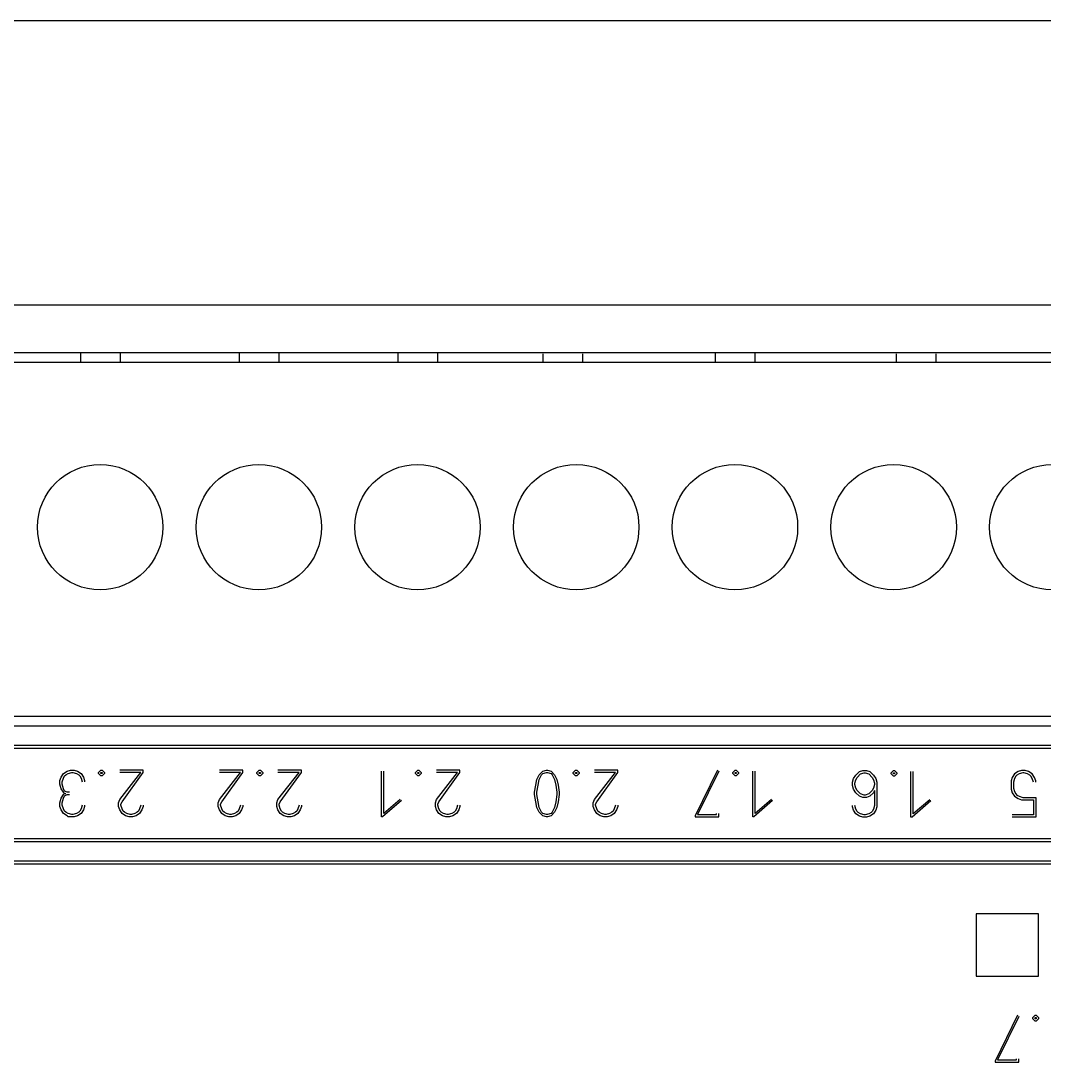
# Model space of a CAD drawing. Header units: millimetres. Extents: x 408 to 981, y 278 to 684.
# Drawn here: x 572.7 to 605.46, y 492.85 to 526.18 of the extents above; entities that cross this region are included whole.
import ezdxf

# ---------------------------------------------------------------- set-up
doc = ezdxf.new("R2010")
doc.units = ezdxf.units.MM
for name, color, linetype in [('0007LEVEL_0', 7, 'Continuous'), ('0007LEVEL_1', 7, 'Continuous'), ('8_ALL_NOTES_BALLOONS_SYMBOLS_GT', 7, 'Continuous'), ('RED_2.5mm^2', 1, 'Continuous')]:
    doc.layers.add(name, color=color, linetype=linetype)

msp = doc.modelspace()

# ---------------------------------------------------------------- linework, layer by layer
at = {"color": 7, "linetype": 'Continuous'}
for p, q in [((692.583, 503.596), (539.183, 503.596)), ((612.983, 499.996), (552.602, 499.996)), ((613.083, 499.896), (552.502, 499.896)), ((539.283, 499.287), (692.483, 499.287)), ((539.283, 499.196), (692.483, 499.196)), ((603.283, 497.596), (603.283, 495.596)), ((605.283, 497.596), (603.283, 497.596)), ((605.283, 495.596), (605.283, 497.596)), ((603.283, 495.596), (605.283, 495.596))]:
    msp.add_line(p, q, dxfattribs=at)
at = {"layer": '0007LEVEL_0', "color": 7, "linetype": 'Continuous'}
for p, q in [((604.608, 494.346), (603.895, 492.883)), ((604.645, 494.308), (603.97, 492.921)), ((605.095, 494.271), (605.17, 494.346)), ((605.17, 494.346), (605.208, 494.346)), ((605.208, 494.346), (605.283, 494.271)), ((605.095, 494.233), (605.095, 494.271)), ((605.17, 494.158), (605.095, 494.233)), ((605.17, 494.233), (605.17, 494.271)), ((605.17, 494.271), (605.208, 494.271)), ((605.208, 494.233), (605.17, 494.233)), ((605.208, 494.158), (605.17, 494.158)), ((605.208, 494.271), (605.208, 494.233)), ((605.283, 494.233), (605.208, 494.158)), ((605.283, 494.271), (605.283, 494.233)), ((604.57, 492.921), (604.57, 492.958)), ((604.645, 492.846), (604.645, 492.958)), ((603.895, 492.883), (603.895, 492.846)), ((603.895, 492.846), (604.645, 492.846)), ((603.97, 492.921), (604.57, 492.921))]:
    msp.add_line(p, q, dxfattribs=at)
at = {"layer": '0007LEVEL_1', "color": 7, "linetype": 'Continuous'}
for p, q in [((552.502, 502.996), (613.083, 502.996)), ((552.602, 502.896), (612.983, 502.896)), ((573.956, 501.858), (573.993, 501.971)), ((573.993, 501.971), (574.068, 502.083)), ((574.068, 502.083), (574.181, 502.158)), ((574.068, 501.933), (574.106, 502.008)), ((574.106, 502.008), (574.143, 502.046)), ((574.143, 502.046), (574.218, 502.083)), ((574.181, 502.158), (574.293, 502.196)), ((574.218, 502.083), (574.331, 502.121)), ((574.293, 502.196), (574.406, 502.196)), ((574.331, 502.121), (574.368, 502.121)), ((574.368, 502.121), (574.481, 502.083)), ((574.406, 502.196), (574.518, 502.158)), ((574.481, 502.083), (574.556, 502.046)), ((574.518, 502.158), (574.631, 502.083)), ((574.556, 502.046), (574.593, 502.008)), ((574.593, 502.008), (574.631, 501.933)), ((574.631, 502.083), (574.706, 501.971)), ((574.706, 501.971), (574.743, 501.858)), ((575.193, 502.121), (575.268, 502.196)), ((575.193, 502.083), (575.193, 502.121)), ((575.268, 502.008), (575.193, 502.083)), ((575.268, 502.196), (575.306, 502.196)), ((575.268, 502.083), (575.268, 502.121)), ((575.268, 502.121), (575.306, 502.121)), ((575.306, 502.083), (575.268, 502.083)), ((575.306, 502.008), (575.268, 502.008)), ((575.306, 502.196), (575.381, 502.121)), ((575.306, 502.121), (575.306, 502.083)), ((575.381, 502.083), (575.306, 502.008)), ((575.381, 502.121), (575.381, 502.083)), ((576.618, 502.196), (575.868, 502.196)), ((575.868, 501.258), (576.543, 502.121)), ((576.543, 502.121), (575.868, 502.121)), ((575.943, 501.183), (576.618, 502.121)), ((576.618, 502.121), (576.618, 502.196)), ((579.809, 502.196), (579.059, 502.196)), ((579.059, 501.258), (579.734, 502.121)), ((579.734, 502.121), (579.059, 502.121)), ((579.134, 501.183), (579.809, 502.121)), ((579.809, 502.121), (579.809, 502.196)), ((580.259, 502.121), (580.334, 502.196)), ((580.259, 502.083), (580.259, 502.121)), ((580.334, 502.008), (580.259, 502.083)), ((580.334, 502.196), (580.372, 502.196)), ((580.334, 502.083), (580.334, 502.121)), ((580.334, 502.121), (580.372, 502.121)), ((580.372, 502.083), (580.334, 502.083)), ((580.372, 502.008), (580.334, 502.008)), ((580.372, 502.196), (580.447, 502.121)), ((580.372, 502.121), (580.372, 502.083)), ((580.447, 502.083), (580.372, 502.008)), ((580.447, 502.121), (580.447, 502.083)), ((581.684, 502.196), (580.934, 502.196)), ((580.934, 501.258), (581.609, 502.121)), ((581.609, 502.121), (580.934, 502.121)), ((581.009, 501.183), (581.684, 502.121)), ((581.684, 502.121), (581.684, 502.196)), ((584.247, 500.696), (584.247, 502.158)), ((584.322, 500.808), (584.322, 502.158)), ((585.335, 502.121), (585.41, 502.196)), ((585.335, 502.083), (585.335, 502.121)), ((585.41, 502.008), (585.335, 502.083)), ((585.41, 502.196), (585.447, 502.196)), ((585.41, 502.083), (585.41, 502.121)), ((585.41, 502.121), (585.447, 502.121)), ((585.447, 502.083), (585.41, 502.083)), ((585.447, 502.008), (585.41, 502.008)), ((585.447, 502.196), (585.522, 502.121)), ((585.447, 502.121), (585.447, 502.083)), ((585.522, 502.083), (585.447, 502.008)), ((585.522, 502.121), (585.522, 502.083)), ((586.76, 502.196), (586.01, 502.196)), ((586.01, 501.258), (586.685, 502.121)), ((586.685, 502.121), (586.01, 502.121)), ((586.085, 501.183), (586.76, 502.121)), ((586.76, 502.121), (586.76, 502.196)), ((589.225, 501.896), (589.3, 502.046)), ((589.3, 502.046), (589.413, 502.158)), ((589.3, 501.896), (589.375, 502.046)), ((589.375, 502.046), (589.413, 502.083)), ((589.413, 502.158), (589.525, 502.196)), ((589.413, 502.083), (589.525, 502.121)), ((589.525, 502.196), (589.563, 502.196)), ((589.525, 502.121), (589.563, 502.121)), ((589.563, 502.196), (589.675, 502.158)), ((589.563, 502.121), (589.675, 502.083)), ((589.675, 502.158), (589.788, 502.046)), ((589.675, 502.083), (589.713, 502.046)), ((589.713, 502.046), (589.788, 501.896)), ((589.788, 502.046), (589.863, 501.896)), ((590.388, 502.121), (590.463, 502.196)), ((590.388, 502.083), (590.388, 502.121)), ((590.463, 502.008), (590.388, 502.083)), ((590.463, 502.196), (590.5, 502.196)), ((590.463, 502.083), (590.463, 502.121)), ((590.463, 502.121), (590.5, 502.121)), ((590.5, 502.083), (590.463, 502.083)), ((590.5, 502.008), (590.463, 502.008)), ((590.5, 502.196), (590.575, 502.121)), ((590.5, 502.121), (590.5, 502.083)), ((590.575, 502.083), (590.5, 502.008)), ((590.575, 502.121), (590.575, 502.083)), ((591.813, 502.196), (591.063, 502.196)), ((591.063, 501.258), (591.738, 502.121)), ((591.738, 502.121), (591.063, 502.121)), ((591.138, 501.183), (591.813, 502.121)), ((591.813, 502.121), (591.813, 502.196)), ((595.005, 502.196), (594.293, 500.733)), ((595.043, 502.158), (594.368, 500.771)), ((595.493, 502.121), (595.568, 502.196)), ((595.493, 502.083), (595.493, 502.121)), ((595.568, 502.008), (595.493, 502.083)), ((595.568, 502.196), (595.605, 502.196)), ((595.568, 502.083), (595.568, 502.121)), ((595.568, 502.121), (595.605, 502.121)), ((595.605, 502.083), (595.568, 502.083)), ((595.605, 502.008), (595.568, 502.008)), ((595.605, 502.196), (595.68, 502.121)), ((595.605, 502.121), (595.605, 502.083)), ((595.68, 502.083), (595.605, 502.008)), ((595.68, 502.121), (595.68, 502.083)), ((596.13, 500.696), (596.13, 502.158)), ((596.205, 500.808), (596.205, 502.158)), ((599.359, 501.921), (599.434, 502.033)), ((599.434, 502.033), (599.546, 502.146)), ((599.434, 501.883), (599.471, 501.958)), ((599.471, 501.958), (599.584, 502.071)), ((599.546, 502.146), (599.659, 502.183)), ((599.584, 502.071), (599.696, 502.108)), ((599.659, 502.183), (599.771, 502.183)), ((599.696, 502.108), (599.734, 502.108)), ((599.734, 502.108), (599.846, 502.071)), ((599.771, 502.183), (599.884, 502.146)), ((599.846, 502.071), (599.959, 501.958)), ((599.884, 502.146), (599.996, 502.033)), ((599.959, 501.958), (599.996, 501.883)), ((599.996, 502.033), (600.071, 501.921)), ((600.559, 502.108), (600.634, 502.183)), ((600.559, 502.071), (600.559, 502.108)), ((600.634, 501.996), (600.559, 502.071)), ((600.634, 502.183), (600.671, 502.183)), ((600.634, 502.071), (600.634, 502.108)), ((600.634, 502.108), (600.671, 502.108)), ((600.671, 502.071), (600.634, 502.071)), ((600.671, 501.996), (600.634, 501.996)), ((600.671, 502.183), (600.746, 502.108)), ((600.671, 502.108), (600.671, 502.071)), ((600.746, 502.071), (600.671, 501.996)), ((600.746, 502.108), (600.746, 502.071)), ((601.196, 500.683), (601.196, 502.146)), ((601.271, 500.796), (601.271, 502.146)), ((604.439, 501.958), (604.401, 501.846)), ((604.514, 502.071), (604.439, 501.958)), ((604.626, 502.146), (604.514, 502.071)), ((604.551, 501.996), (604.514, 501.921)), ((604.589, 502.033), (604.551, 501.996)), ((604.664, 502.071), (604.589, 502.033)), ((604.739, 502.183), (604.626, 502.146)), ((604.776, 502.108), (604.664, 502.071)), ((604.851, 502.183), (604.739, 502.183)), ((604.814, 502.108), (604.776, 502.108)), ((604.926, 502.071), (604.814, 502.108)), ((604.964, 502.146), (604.851, 502.183)), ((605.001, 502.033), (604.926, 502.071)), ((605.076, 502.071), (604.964, 502.146)), ((605.039, 501.996), (605.001, 502.033)), ((605.076, 501.921), (605.039, 501.996)), ((605.151, 501.958), (605.076, 502.071)), ((605.189, 501.846), (605.151, 501.958)), ((573.956, 501.746), (573.956, 501.858)), ((573.993, 501.596), (573.956, 501.746)), ((574.031, 501.821), (574.068, 501.933)), ((574.031, 501.746), (574.031, 501.821)), ((574.068, 501.596), (574.031, 501.746)), ((574.631, 501.933), (574.668, 501.821)), ((574.743, 501.858), (574.743, 501.821)), ((589.15, 501.483), (589.188, 501.708)), ((589.188, 501.708), (589.225, 501.896)), ((589.225, 501.483), (589.263, 501.708)), ((589.263, 501.708), (589.3, 501.896)), ((589.788, 501.896), (589.825, 501.708)), ((589.825, 501.708), (589.863, 501.483)), ((589.863, 501.896), (589.9, 501.708)), ((589.9, 501.708), (589.938, 501.483)), ((599.321, 501.808), (599.359, 501.921)), ((599.321, 501.696), (599.321, 501.808)), ((599.359, 501.583), (599.321, 501.696)), ((599.396, 501.771), (599.434, 501.883)), ((599.396, 501.733), (599.396, 501.771)), ((599.434, 501.621), (599.396, 501.733)), ((599.471, 501.546), (599.434, 501.621)), ((599.996, 501.621), (599.959, 501.546)), ((599.996, 501.883), (600.034, 501.771)), ((600.034, 501.733), (599.996, 501.621)), ((600.034, 501.771), (600.034, 501.733)), ((600.071, 501.921), (600.109, 501.808)), ((600.109, 501.808), (600.109, 501.021)), ((604.401, 501.846), (604.401, 501.583)), ((604.514, 501.921), (604.476, 501.808)), ((604.476, 501.808), (604.476, 501.621)), ((604.476, 501.621), (604.514, 501.508)), ((605.114, 501.808), (605.076, 501.921)), ((605.189, 501.808), (605.189, 501.846)), ((573.956, 501.146), (573.993, 501.296)), ((574.068, 501.483), (573.993, 501.596)), ((573.993, 501.296), (574.068, 501.408)), ((574.031, 501.146), (574.068, 501.296)), ((574.106, 501.521), (574.068, 501.596)), ((574.106, 501.446), (574.068, 501.483)), ((574.068, 501.408), (574.106, 501.446)), ((574.068, 501.296), (574.106, 501.371)), ((574.181, 501.483), (574.106, 501.521)), ((574.106, 501.446), (574.143, 501.446)), ((574.106, 501.371), (574.181, 501.408)), ((574.256, 501.483), (574.181, 501.483)), ((574.181, 501.408), (574.256, 501.408)), ((589.15, 501.408), (589.15, 501.483)), ((589.188, 501.183), (589.15, 501.408)), ((589.225, 501.408), (589.225, 501.483)), ((589.263, 501.183), (589.225, 501.408)), ((589.863, 501.408), (589.825, 501.183)), ((589.863, 501.483), (589.863, 501.408)), ((589.938, 501.408), (589.9, 501.183)), ((589.938, 501.483), (589.938, 501.408)), ((599.434, 501.471), (599.359, 501.583)), ((599.546, 501.358), (599.434, 501.471)), ((599.584, 501.433), (599.471, 501.546)), ((599.659, 501.321), (599.546, 501.358)), ((599.696, 501.396), (599.584, 501.433)), ((599.771, 501.321), (599.659, 501.321)), ((599.734, 501.396), (599.696, 501.396)), ((599.846, 501.433), (599.734, 501.396)), ((599.884, 501.358), (599.771, 501.321)), ((599.959, 501.546), (599.846, 501.433)), ((599.996, 501.471), (599.884, 501.358)), ((600.034, 501.546), (599.996, 501.471)), ((600.034, 501.546), (600.034, 501.058)), ((604.401, 501.583), (604.439, 501.471)), ((604.439, 501.471), (604.514, 501.358)), ((604.514, 501.508), (604.551, 501.433)), ((604.514, 501.358), (604.626, 501.283)), ((604.551, 501.433), (604.589, 501.396)), ((604.589, 501.396), (604.664, 501.358)), ((604.626, 501.283), (604.739, 501.246)), ((604.664, 501.358), (604.776, 501.321)), ((604.776, 501.321), (605.189, 501.321)), ((605.189, 501.321), (605.189, 500.683)), ((573.956, 501.033), (573.956, 501.146)), ((573.993, 500.921), (573.956, 501.033)), ((574.031, 501.071), (574.031, 501.146)), ((574.068, 500.958), (574.031, 501.071)), ((574.106, 500.883), (574.068, 500.958)), ((574.631, 500.958), (574.593, 500.883)), ((574.668, 501.071), (574.631, 500.958)), ((574.743, 501.033), (574.706, 500.921)), ((574.743, 501.071), (574.743, 501.033)), ((575.831, 501.146), (575.868, 501.258)), ((575.831, 501.033), (575.831, 501.146)), ((575.868, 500.921), (575.831, 501.033)), ((575.906, 501.108), (575.943, 501.183)), ((575.906, 501.071), (575.906, 501.108)), ((575.943, 500.958), (575.906, 501.071)), ((575.981, 500.883), (575.943, 500.958)), ((576.506, 500.958), (576.468, 500.883)), ((576.543, 501.071), (576.506, 500.958)), ((576.618, 501.033), (576.581, 500.921)), ((576.618, 501.071), (576.618, 501.033)), ((579.022, 501.146), (579.059, 501.258)), ((579.022, 501.033), (579.022, 501.146)), ((579.059, 500.921), (579.022, 501.033)), ((579.097, 501.108), (579.134, 501.183)), ((579.097, 501.071), (579.097, 501.108)), ((579.134, 500.958), (579.097, 501.071)), ((579.172, 500.883), (579.134, 500.958)), ((579.697, 500.958), (579.659, 500.883)), ((579.734, 501.071), (579.697, 500.958)), ((579.809, 501.033), (579.772, 500.921)), ((579.809, 501.071), (579.809, 501.033)), ((580.897, 501.146), (580.934, 501.258)), ((580.897, 501.033), (580.897, 501.146)), ((580.934, 500.921), (580.897, 501.033)), ((580.972, 501.108), (581.009, 501.183)), ((580.972, 501.071), (580.972, 501.108)), ((581.009, 500.958), (580.972, 501.071)), ((581.047, 500.883), (581.009, 500.958)), ((581.572, 500.958), (581.534, 500.883)), ((581.609, 501.071), (581.572, 500.958)), ((581.684, 501.033), (581.647, 500.921)), ((581.684, 501.071), (581.684, 501.033)), ((584.885, 501.221), (584.285, 500.696)), ((584.847, 501.258), (584.322, 500.808)), ((585.972, 501.146), (586.01, 501.258)), ((585.972, 501.033), (585.972, 501.146)), ((586.01, 500.921), (585.972, 501.033)), ((586.047, 501.108), (586.085, 501.183)), ((586.047, 501.071), (586.047, 501.108)), ((586.085, 500.958), (586.047, 501.071)), ((586.122, 500.883), (586.085, 500.958)), ((586.647, 500.958), (586.61, 500.883)), ((586.685, 501.071), (586.647, 500.958)), ((586.76, 501.033), (586.722, 500.921)), ((586.76, 501.071), (586.76, 501.033)), ((589.225, 500.996), (589.188, 501.183)), ((589.3, 500.846), (589.225, 500.996)), ((589.3, 500.996), (589.263, 501.183)), ((589.375, 500.846), (589.3, 500.996)), ((589.788, 500.996), (589.713, 500.846)), ((589.825, 501.183), (589.788, 500.996)), ((589.863, 500.996), (589.788, 500.846)), ((589.9, 501.183), (589.863, 500.996)), ((591.025, 501.146), (591.063, 501.258)), ((591.025, 501.033), (591.025, 501.146)), ((591.063, 500.921), (591.025, 501.033)), ((591.1, 501.108), (591.138, 501.183)), ((591.1, 501.071), (591.1, 501.108)), ((591.138, 500.958), (591.1, 501.071)), ((591.175, 500.883), (591.138, 500.958)), ((591.7, 500.958), (591.663, 500.883)), ((591.738, 501.071), (591.7, 500.958)), ((591.813, 501.033), (591.775, 500.921)), ((591.813, 501.071), (591.813, 501.033)), ((596.768, 501.221), (596.168, 500.696)), ((596.73, 501.258), (596.205, 500.808)), ((599.321, 501.021), (599.321, 501.058)), ((599.359, 500.908), (599.321, 501.021)), ((599.434, 500.946), (599.396, 501.058)), ((599.471, 500.871), (599.434, 500.946)), ((599.996, 500.946), (599.959, 500.871)), ((600.034, 501.058), (599.996, 500.946)), ((600.109, 501.021), (600.071, 500.908)), ((601.834, 501.208), (601.234, 500.683)), ((601.796, 501.246), (601.271, 500.796)), ((604.739, 501.246), (605.114, 501.246)), ((605.114, 501.246), (605.114, 500.758)), ((574.068, 500.808), (573.993, 500.921)), ((574.181, 500.733), (574.068, 500.808)), ((574.143, 500.846), (574.106, 500.883)), ((574.218, 500.808), (574.143, 500.846)), ((574.218, 500.696), (574.181, 500.733)), ((574.331, 500.771), (574.218, 500.808)), ((574.406, 500.696), (574.218, 500.696)), ((574.368, 500.771), (574.331, 500.771)), ((574.481, 500.808), (574.368, 500.771)), ((574.518, 500.733), (574.406, 500.696)), ((574.556, 500.846), (574.481, 500.808)), ((574.631, 500.808), (574.518, 500.733)), ((574.593, 500.883), (574.556, 500.846)), ((574.706, 500.921), (574.631, 500.808)), ((575.943, 500.808), (575.868, 500.921)), ((576.056, 500.733), (575.943, 500.808)), ((576.018, 500.846), (575.981, 500.883)), ((576.093, 500.808), (576.018, 500.846)), ((576.168, 500.696), (576.056, 500.733)), ((576.206, 500.771), (576.093, 500.808)), ((576.281, 500.696), (576.168, 500.696)), ((576.243, 500.771), (576.206, 500.771)), ((576.356, 500.808), (576.243, 500.771)), ((576.393, 500.733), (576.281, 500.696)), ((576.431, 500.846), (576.356, 500.808)), ((576.506, 500.808), (576.393, 500.733)), ((576.468, 500.883), (576.431, 500.846)), ((576.581, 500.921), (576.506, 500.808)), ((579.134, 500.808), (579.059, 500.921)), ((579.247, 500.733), (579.134, 500.808)), ((579.209, 500.846), (579.172, 500.883)), ((579.284, 500.808), (579.209, 500.846)), ((579.359, 500.696), (579.247, 500.733)), ((579.397, 500.771), (579.284, 500.808)), ((579.472, 500.696), (579.359, 500.696)), ((579.434, 500.771), (579.397, 500.771)), ((579.547, 500.808), (579.434, 500.771)), ((579.584, 500.733), (579.472, 500.696)), ((579.622, 500.846), (579.547, 500.808)), ((579.697, 500.808), (579.584, 500.733)), ((579.659, 500.883), (579.622, 500.846)), ((579.772, 500.921), (579.697, 500.808)), ((581.009, 500.808), (580.934, 500.921)), ((581.122, 500.733), (581.009, 500.808)), ((581.084, 500.846), (581.047, 500.883)), ((581.159, 500.808), (581.084, 500.846)), ((581.234, 500.696), (581.122, 500.733)), ((581.272, 500.771), (581.159, 500.808)), ((581.347, 500.696), (581.234, 500.696)), ((581.309, 500.771), (581.272, 500.771)), ((581.422, 500.808), (581.309, 500.771)), ((581.459, 500.733), (581.347, 500.696)), ((581.497, 500.846), (581.422, 500.808)), ((581.572, 500.808), (581.459, 500.733)), ((581.534, 500.883), (581.497, 500.846)), ((581.647, 500.921), (581.572, 500.808)), ((584.285, 500.696), (584.247, 500.696)), ((586.085, 500.808), (586.01, 500.921)), ((586.197, 500.733), (586.085, 500.808)), ((586.16, 500.846), (586.122, 500.883)), ((586.235, 500.808), (586.16, 500.846)), ((586.31, 500.696), (586.197, 500.733)), ((586.347, 500.771), (586.235, 500.808)), ((586.422, 500.696), (586.31, 500.696)), ((586.385, 500.771), (586.347, 500.771)), ((586.497, 500.808), (586.385, 500.771)), ((586.535, 500.733), (586.422, 500.696)), ((586.572, 500.846), (586.497, 500.808)), ((586.647, 500.808), (586.535, 500.733)), ((586.61, 500.883), (586.572, 500.846)), ((586.722, 500.921), (586.647, 500.808)), ((589.413, 500.733), (589.3, 500.846)), ((589.413, 500.808), (589.375, 500.846)), ((589.525, 500.771), (589.413, 500.808)), ((589.525, 500.696), (589.413, 500.733)), ((589.563, 500.771), (589.525, 500.771)), ((589.563, 500.696), (589.525, 500.696)), ((589.675, 500.808), (589.563, 500.771)), ((589.675, 500.733), (589.563, 500.696)), ((589.713, 500.846), (589.675, 500.808)), ((589.788, 500.846), (589.675, 500.733)), ((591.138, 500.808), (591.063, 500.921)), ((591.25, 500.733), (591.138, 500.808)), ((591.213, 500.846), (591.175, 500.883)), ((591.288, 500.808), (591.213, 500.846)), ((591.363, 500.696), (591.25, 500.733)), ((591.4, 500.771), (591.288, 500.808)), ((591.475, 500.696), (591.363, 500.696)), ((591.438, 500.771), (591.4, 500.771)), ((591.55, 500.808), (591.438, 500.771)), ((591.588, 500.733), (591.475, 500.696)), ((591.625, 500.846), (591.55, 500.808)), ((591.7, 500.808), (591.588, 500.733)), ((591.663, 500.883), (591.625, 500.846)), ((591.775, 500.921), (591.7, 500.808)), ((594.293, 500.733), (594.293, 500.696)), ((594.293, 500.696), (595.043, 500.696)), ((594.368, 500.771), (594.968, 500.771)), ((594.968, 500.771), (594.968, 500.808)), ((595.043, 500.696), (595.043, 500.808)), ((596.168, 500.696), (596.13, 500.696)), ((599.434, 500.796), (599.359, 500.908)), ((599.546, 500.721), (599.434, 500.796)), ((599.509, 500.833), (599.471, 500.871)), ((599.584, 500.796), (599.509, 500.833)), ((599.659, 500.683), (599.546, 500.721)), ((599.696, 500.758), (599.584, 500.796)), ((599.771, 500.683), (599.659, 500.683)), ((599.734, 500.758), (599.696, 500.758)), ((599.846, 500.796), (599.734, 500.758)), ((599.884, 500.721), (599.771, 500.683)), ((599.921, 500.833), (599.846, 500.796)), ((599.996, 500.796), (599.884, 500.721)), ((599.959, 500.871), (599.921, 500.833)), ((600.071, 500.908), (599.996, 500.796)), ((601.234, 500.683), (601.196, 500.683)), ((605.114, 500.758), (604.439, 500.758)), ((605.189, 500.683), (604.439, 500.683))]:
    msp.add_line(p, q, dxfattribs=at)
at = {"layer": '8_ALL_NOTES_BALLOONS_SYMBOLS_GT', "color": 7, "linetype": 'Continuous'}
for p, q in [((613.724, 517.072), (541.842, 517.072)), ((613.724, 515.548), (541.842, 515.548)), ((574.608, 515.548), (574.608, 515.253)), ((575.878, 515.548), (575.878, 515.253)), ((579.688, 515.548), (579.688, 515.253)), ((580.958, 515.548), (580.958, 515.253)), ((584.768, 515.548), (584.768, 515.253)), ((586.038, 515.548), (586.038, 515.253)), ((589.408, 515.522), (589.408, 515.227)), ((590.678, 515.522), (590.678, 515.227)), ((594.928, 515.548), (594.928, 515.253)), ((596.198, 515.548), (596.198, 515.253)), ((600.728, 515.522), (600.728, 515.227)), ((601.998, 515.522), (601.998, 515.227)), ((541.842, 515.253), (613.724, 515.253)), ((541.842, 503.925), (613.724, 503.925)), ((692.583, 503.596), (539.183, 503.596))]:
    msp.add_line(p, q, dxfattribs=at)
for centre in [(575.243, 509.97), (580.323, 509.97), (585.403, 509.97), (590.483, 509.97), (595.563, 509.97), (600.643, 509.97), (605.723, 509.97)]:
    msp.add_circle(centre, 2.007, dxfattribs=at)
at = {"layer": 'RED_2.5mm^2'}
msp.add_line((687.003, 526.175), (533.294, 526.175), dxfattribs=at)

doc.saveas('drawing.dxf')
